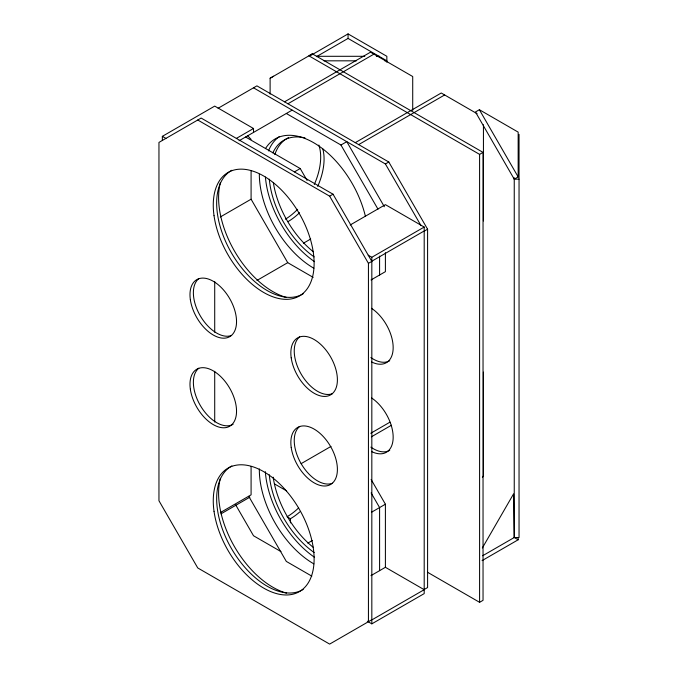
<?xml version="1.0" encoding="UTF-8"?>
<svg xmlns="http://www.w3.org/2000/svg" width="678" height="678" viewBox="0 0 678 678"><rect width="100%" height="100%" fill="white"/><g stroke="black" fill="none" stroke-linecap="round" stroke-linejoin="round"><path stroke-width="1.02" d="M482.389 477.532L483.439 475.71L483.439 372.129M482.338 547.994L513.577 493.881L514.246 537.518L518.162 539.781L482.083 560.613M162.347 140.27L162.347 136.346L214.714 106.107L253.513 128.506L253.513 132.43M218.113 108.26L256.903 85.86L388.799 162.008L427.589 229.198L427.589 587.546L423.979 589.631M270.115 94.106L270.115 78.233L273.565 76.241M483.041 152.389L312.355 53.842L308.905 55.833L479.592 154.381L483.041 152.389L483.041 600.327L479.592 602.318L427.454 572.215M270.115 78.233L312.355 53.842M311.066 55.257L348.06 33.9L386.85 56.299L386.85 62.283M316.482 56.655L348.06 38.426L348.06 33.9M284.548 101.819L370.527 52.172L412.716 76.529L412.716 110.353M287.938 103.776L373.925 54.13M236.351 138.414L253.513 128.506M239.063 140.77L292.142 110.124M294.405 171.898L300.218 168.542L307.1 180.458M286.319 113.48L340.958 145.024L346.772 141.668L384.35 206.739M220.308 216.977L251.089 199.205L251.089 170.864M355.264 142.651L441.251 93.005L477.126 113.718M358.662 144.609L444.649 94.962M197.747 120.014L329.644 196.162L333.034 194.205L371.824 261.394L371.824 619.743L329.644 644.1L197.747 567.952L158.957 500.762L158.957 142.414L201.137 118.057L333.034 194.205M253.513 87.818L385.401 163.966L388.799 162.008M514.246 179.17L518.162 176.907L518.162 132.117L479.371 109.717L475.456 111.98L514.246 179.17L519.043 179.17M303.422 243.216L310.71 239.012M350.187 224.986L385.401 204.654L424.199 227.054L424.199 230.969L371.824 261.208L371.824 257.284L424.199 227.054M256.954 280.438L287.726 262.674L313.185 277.37M368.434 621.701L368.434 263.352L371.824 261.394M427.589 229.198L424.199 231.156L424.199 589.504M371.027 279.955L385.401 271.658L385.401 252.733M301.125 463.659L331 446.412M220.308 512.61L251.089 494.847L251.089 466.498M221.003 513.839L249.902 497.152M370.747 433.267L389.875 422.224M371.408 436.801L391.452 425.233M307.812 543.12L312.389 540.485M371.442 512.28L385.401 504.212L371.112 479.465M370.959 575.639L385.401 567.3L424.199 589.69L424.199 593.614L371.824 623.853L367.315 621.243M482.668 555.748L514.246 537.518L519.043 537.518L519.043 134.38M424.199 589.69L371.824 619.929L371.824 623.853M316.601 56.299L364.832 56.299M376.366 56.299L379.511 56.299M323.94 60.825L356.442 60.825M384.748 60.825L386.85 60.825L348.06 38.426M245.589 136.998L300.218 168.542M162.347 136.346L165.957 138.431M368.222 255.208L371.824 257.284M274.683 484.016L286.582 490.88M290.438 522.908L290.438 518.729L287.04 516.772A51.104 29.501 -60 0 0 298.651 507.864M280.989 551.621L253.513 535.756L235.69 504.89M311.821 576.139L286.319 561.418L248.75 496.338M247.69 135.786L251.089 139.371M479.371 109.717L518.162 176.907M385.401 163.966L421.055 225.706M340.958 145.024L377.993 209.188M329.644 196.162L368.434 263.352M251.089 199.205L287.726 262.674M371.12 492.906L379.587 507.576L379.587 570.656M518.136 537.705L518.162 539.781M514.246 177.712L514.246 537.518M483.439 124.76L483.439 220.952M479.592 154.381L479.592 602.318M385.401 504.212L385.401 567.3M379.587 256.098L379.587 275.022M214.714 281.463L214.714 332.203M214.714 371.315L214.714 422.055M299.786 511.907A51.104 29.501 -60 0 1 290.438 518.729M318.846 145.05A51.104 29.501 -60 0 1 314.287 184.492M297.634 209.299A51.104 29.501 -60 0 1 285.396 219.189M322.838 148.974A51.104 29.501 -60 0 1 317.685 186.45M299.54 212.739A51.104 29.501 -60 0 1 287.938 221.655M313.846 268.234A76.809 44.341 60 0 1 259.327 174.288M265.462 148.635A76.809 44.341 60 0 1 318.372 145.66A76.809 44.341 60 0 1 365.434 216.452M314.516 261.64A76.809 44.341 60 0 1 265.412 177.06M268.513 150.897A76.809 44.341 60 0 1 279.412 136.558M286.506 297.481A76.809 44.341 60 0 1 220.375 182.662M313.846 563.876A76.809 44.341 60 0 1 259.335 468.939M314.516 557.282A76.809 44.341 60 0 1 265.335 471.659M286.506 593.123A76.809 44.341 60 0 1 220.375 478.295M332.483 483.236A32.917 19.001 60 0 1 301.057 463.506A32.917 19.001 60 0 1 299.684 426.437M303.193 589.419A71.317 41.18 60 0 1 231.427 548.502A71.317 41.18 60 0 1 231.876 465.905M303.193 293.777A71.317 41.18 60 0 1 231.427 252.869A71.317 41.18 60 0 1 231.876 170.263M233.113 424.284A32.917 19.001 60 0 1 200.934 406.512A32.917 19.001 60 0 1 198.823 368.205M231.622 335.415A32.917 19.001 60 0 1 200.196 315.694A32.917 19.001 60 0 1 198.823 278.616M332.483 393.647A32.917 19.001 60 0 1 301.057 373.925A32.917 19.001 60 0 1 299.684 336.847M314.185 552.553A71.317 41.18 60 0 1 269.302 474.812M313.312 547.392A71.317 41.18 60 0 1 273.192 477.159M313.312 251.758A71.317 41.18 60 0 1 273.336 182.509M274.827 154.576A71.317 41.18 60 0 1 288.557 137.592M389.74 450.319A32.917 19.001 60 0 1 370.849 447.133M389.74 360.73A32.917 19.001 60 0 1 370.849 357.552M314.185 256.911A71.317 41.18 60 0 1 269.302 179.178M272.861 152.864A71.317 41.18 60 0 1 304.99 137.905M371.51 397.901A32.917 19.001 60 0 1 393.164 437.208A32.917 19.001 60 0 1 371.51 451.523M371.51 308.312A32.917 19.001 60 0 1 393.164 347.619A32.917 19.001 60 0 1 371.51 361.933M214.028 511.314A71.317 41.18 60 0 0 296.108 593.199A71.317 41.18 60 0 0 280.938 485.117A71.317 41.18 60 0 0 214.028 511.314M190.34 389.172A32.917 19.001 60 0 0 228.223 426.962A32.917 19.001 60 0 0 221.223 377.078A32.917 19.001 60 0 0 190.34 389.172M214.028 215.68A71.317 41.18 60 0 0 296.108 297.557A71.317 41.18 60 0 0 280.938 189.476A71.317 41.18 60 0 0 214.028 215.68M190.34 299.583A32.917 19.001 60 0 0 228.223 337.373A32.917 19.001 60 0 0 221.223 287.489A32.917 19.001 60 0 0 190.34 299.583M291.201 447.404A32.917 19.001 60 0 0 329.084 485.194A32.917 19.001 60 0 0 322.084 435.31A32.917 19.001 60 0 0 291.201 447.404M291.201 357.815A32.917 19.001 60 0 0 329.084 395.605A32.917 19.001 60 0 0 322.084 345.721A32.917 19.001 60 0 0 291.201 357.815"/></g></svg>
